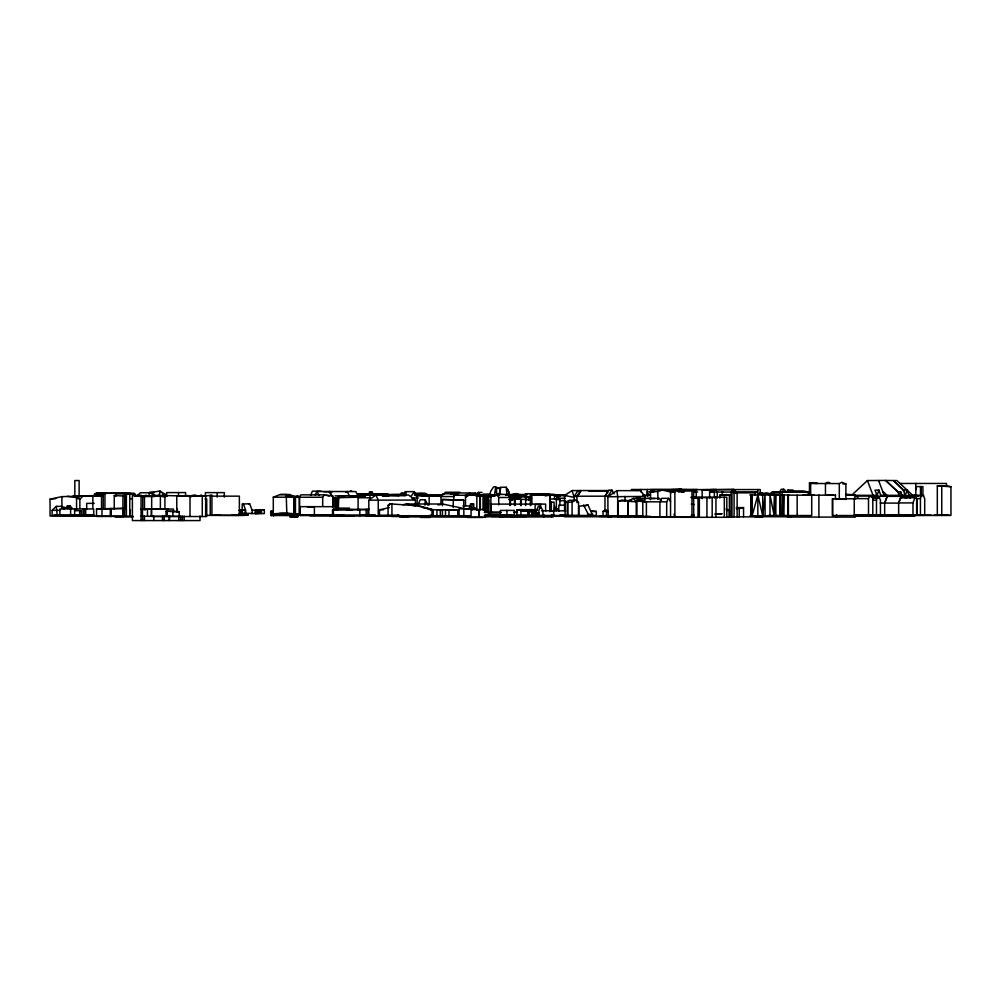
<?xml version="1.0" encoding="UTF-8"?>
<svg xmlns="http://www.w3.org/2000/svg" width="1001" height="1001" viewBox="0 0 1001 1001"><rect width="100%" height="100%" fill="white"/><g stroke="black" fill="none" stroke-linecap="round" stroke-linejoin="round"><path stroke-width="1.5" d="M780.279 503.928L780.342 515.828L780.43 495.007L780.542 515.828L780.342 495.007M788.3 515.828L788.3 495.007L788.3 515.828L788.288 496.496M750.9 515.828L751 495.007L751.125 515.828L751.25 497.972M775.575 515.828L775.65 495.007L775.35 515.828M780.505 495.007L780.555 515.828M783.67 515.828L783.745 495.007L783.445 515.828M376.751 494.607L357.57 494.019L388.025 494.644M769.969 515.828L769.969 495.007L774.248 515.828L774.724 495.007M774.887 515.828L774.887 495.007L775.475 515.828M783.045 515.828L783.182 495.007M488.563 513.25L488.901 499.849M425.025 505.23L425.212 499.737L420.282 499.762L417.767 505.23M125.776 508.833L126.376 494.119L125.475 493.255L100.5 493.293L134.247 493.255L135.135 495.92M526.301 496.408L526.526 493.743L548.398 493.768L552.114 495.082M169.695 515.965L169.307 520.57L169.307 515.915M177.139 512.149L177.39 509.234M130.418 510.01L129.755 516.191L129.755 494.119L135.135 494.119M751.651 495.007L751.651 515.828L751.876 495.007L751.876 515.828L752.126 495.007L752.126 515.828L757.845 495.007L762.737 515.828L765.077 495.007L765.077 515.828M528.891 499.824L529.041 498.711L531.556 498.711M258.346 513.576L258.784 510.422L261.436 513.576L261.436 510.022L258.346 510.485M604.667 511.348L604.817 510.285L606.393 510.285L608.195 511.348L608.195 515.653L603.027 515.653L603.027 511.348L604.817 510.285M404.091 494.256L404.829 492.454L406.206 492.88M159.021 496.158L160.035 491.066L149.212 492.567L149.212 495.508M496.071 492.292L497.009 488.025L500.675 488.025L499.436 493.718M404.417 495.52L405.392 491.641L414.351 491.641L415.815 495.77M490.102 494.919L490.515 491.604L493.643 486.811L495.77 486.786L494.469 494.919L489.864 494.794L486.574 496.058M428.941 496.321L426.301 494.131L423.21 494.607L422.772 496.171M422.635 496.283L423.073 494.844L416.266 494.844L416.916 496.271M876.476 515.277L876.476 500.187L877.189 498.06L879.366 497.61L880.442 500.287L880.442 515.277M536.486 515.828L536.461 510.335L538.438 506.256L540.29 506.256L538.913 510.335L538.913 515.728M876.951 495.307L875.024 490.165L878.916 490.09L877.126 495.307L853.077 495.307M904.454 491.091L893.58 480.555L903.165 489.814L907.144 490.115L905.354 495.307L901.538 495.307M851.588 495.307L867.392 480.555L885.66 480.43L897.897 491.829L900.737 491.841L899.536 495.307L880.542 495.307M898.648 514.927L898.648 502.94L900.562 497.822L901.863 497.672M912.975 514.852L912.975 502.902L914.889 497.822L916.19 497.672L916.941 499.799M887.236 496.283L884.659 503.04L884.659 514.989M884.659 503.128L887.236 496.383M879.741 514.914L924.699 514.852L924.699 498.761L923.448 495.357L921.533 495.733L920.432 498.323L916.653 498.948L916.653 514.852M310.598 495.533L312.387 491.166L321.071 491.166M476.814 509.772L476.851 496.246L479.829 496.321L479.829 509.772M854.253 515.54L854.253 498.611L855.355 496.021L869.631 496.021L872.809 497.484L872.809 515.277M868.505 515.277L868.505 498.636L869.631 496.021M69.57 506.994L70.032 505.943L72.247 508.27L69.632 508.333L67.342 505.943L66.804 507.157M421.534 495.995L425.2 495.858L426.301 494.131M468.556 509.384L470.082 505.968L462.912 505.968M638.625 498.235L636.223 501.864L637.937 498.235L639.739 500.375M371.233 495.232L359.384 495.232L358.095 497.772L369.945 497.785M659.922 516.766L659.922 501.814L661.699 498.335L668.518 498.335L670.545 501.551M666.679 516.766L666.679 501.876L668.518 498.335M315.177 494.969L316.967 491.504L329.266 491.504L331.619 496.108M329.266 491.504L355.743 491.579L358.008 495.62M256.819 513.576L258.571 510.222L259.91 513.576L259.91 510.022L264.327 510.097L264.327 513.576L250.938 513.576M345.896 492.217L346.246 492.017M527.089 497.134L529.279 497.059L528.716 497.484M523.998 497.184L530.743 496.408M455.518 493.756L453.841 496.534L440.966 496.559L442.667 493.756L455.555 493.756M400.725 494.757L401.151 493.33L403.328 493.293M636.936 516.766L636.936 501.338L640.327 498.598L646.396 501.851L646.396 516.766M782.144 491.829L783.783 489.251L786.623 491.954L780.53 491.829L785.823 491.829M611.974 490.14L608.921 490.14L605.042 496.221L607.857 496.346L611.974 490.14L614.076 493.843M604.979 510.923L604.979 496.171L608.633 490.59M76.551 509.271L76.551 498.16L77.815 496.196L94.432 495.558M322.697 506.268L322.697 497.259L324.261 494.857L333.108 496.058L333.108 506.268M574.149 500.35L574.149 496.408L577.74 490.978L580.955 490.528L576.976 496.221L576.976 502.702M779.329 492.242L781.318 489.251L783.783 489.251M375.513 515.365L299.299 515.277L299.299 497.259L300.913 494.857L324.261 494.857M580.768 490.978L576.976 496.446L574.149 496.408M411.223 496.133L414.351 491.641M537.212 512.987L538.913 513.338L537.212 515.728L537.212 512.987L535.86 512.987L535.86 515.728L542.867 515.728L542.867 510.335L540.29 506.256M358.095 510.297L358.095 497.184L359.134 495.758L365.553 495.883L354.054 495.87L364.389 495.983M443.793 494.231L445.295 492.254L459.809 492.254M577.139 496.221L579.629 493.105M338.275 509.459L338.826 495.758L359.134 495.758M137.212 496.021L140.24 492.755L154.079 492.755M473.573 494.982L475.362 493.03L477.515 494.894M530.555 499.824L528.015 499.824L529.041 498.711M388.075 515.715L388.075 505.355L390.728 503.828M79.867 508.283L79.867 499.249L82.858 496.196L94.645 495.745M105.017 494.006L105.918 493.093L97.147 493.093L96.246 494.019L96.246 493.28L104.955 493.28L104.955 508.558M94.244 515.528L52.115 515.39L52.115 510.322L56.319 506.368L62.1 506.318L64.014 509.321M554.191 495.82L556.806 496.496L556.806 498.285L559.634 495.683L565.44 495.67M519.807 496.634L521.584 495.007L523.548 494.969L524.837 497.447M92.843 508.47L92.843 496.108L103.216 496.133M520.92 511.261L522.372 510.072L529.291 510.085L529.291 515.79L520.92 515.79L520.92 511.261L527.777 511.261L529.291 510.085M92.843 496.108L101.989 495.72M96.246 494.019L97.147 493.093M415.428 504.341L415.428 500.075L408.483 495.007L375.901 495.007L368.806 500.15L368.806 515.728M657.845 499.249L659.046 498.398L661.323 500.125M645.044 496.433L640.502 490.64L616.816 490.64L607.932 496.746L645.044 496.433L645.044 499.537M809.146 495.345L809.146 492.242L803.415 490.928L789.664 490.928L788.375 491.791L788.375 490.002M477.727 495.007L479.654 493.743M564.577 510.685L564.577 495.457L572.084 490.565L608.595 490.528M475.913 494.069L478.578 492.404L481.994 492.392M514.401 496.146L520.27 495.595L515.978 495.595M346.421 491.916L347.184 491.453L349.649 496.271M466.316 496.671L470.02 494.494L465.503 496.684L466.316 496.671L466.316 495.032L483.27 495.032L483.27 509.734M512.049 495.02L513.15 494.381M647.184 494.869L648.911 493.943M565.102 502.377L572.084 502.052L575.7 500.275L578.515 501.976L578.515 515.615L565.102 515.615L565.102 502.377L569.431 500.275L575.7 500.275M93.293 495.72L94.507 496.133L94.507 494.206L103.216 494.206L104.955 493.28M94.507 494.206L96.246 493.28M825.462 483.583L827.99 482.244L830.017 483.083M810.647 483.496L839.301 483.583L841.828 482.244L845.883 483.908L845.883 499.562M915.114 495.82L918.48 495.958L915.652 494.944L913.25 495.82M913.25 495.72L915.652 494.944M453.841 499.637L453.841 495.245L458.195 492.98L475.362 493.03M453.841 495.245L465.503 495.245L469.869 492.98L471.421 494.894M659.046 498.398L633.333 498.398L627.752 501.313L627.752 516.766M498.335 495.132L500.85 494.081L496.521 494.081M629.429 516.766L631.831 515.765M734.872 492.842L755.179 492.842L757.719 491.841L734.947 491.841M657.845 498.611L657.845 490.928L660.948 489.714L670.545 491.954L674.862 491.804L666.178 489.714M242.179 513.388L252.127 513.388L252.127 510.297L249.624 503.691L242.179 504.091L242.179 510.285M248.573 504.091L249.624 503.691M273.298 497.184L280.167 494.544L286.586 494.507L289.99 494.519L294.719 497.184L294.719 515.515L273.298 515.515L273.298 497.184L293.731 497.184L293.731 515.515M619.306 516.766L621.909 515.765M367.304 494.869L369.644 493.981M488.488 513.275L488.488 497.059L494.469 494.919M511.261 495.157L515.578 493.543L519.919 495.245M669.531 491.016L673.21 491.679L673.21 491.016M610.46 516.766L613.238 515.765M519.056 496.321L526.526 493.743M343.656 514.814L343.656 515.665L336.223 516.316L336.899 515.215M336.223 516.316L343.656 515.665M875.587 496.346L874.011 496.896L878.415 496.346M556.356 496.071L561.924 494.844L565.59 496.071M621.934 516.766L624.862 515.765M520.608 505.555L520.608 499.186L513.813 498.498L510.472 499.599L512.625 499.599M731.969 492.067L709.646 491.991L713.125 492.067L713.125 489.527M143.506 496.033L146.184 495.27L148.398 496.058M618.443 504.116L617.68 501.313L621.896 500.1L631.806 500.963M617.68 501.313L630.643 500.475M709.646 491.991L711.373 491.504M510.923 496.183L514.752 495.52M650.5 499.712L650.5 491.666L654.166 490.665M736.348 508.758L743.555 507.607L743.555 516.866M522.384 494.519L497.147 494.394L490.89 496.058L490.89 512.312M505.58 495.145L508.37 494.394L509.947 497.497L509.909 505.48M592.692 515.565L588.025 505.017L578.841 506.268L578.841 515.565M584.459 505.955L588.025 505.017M271.208 514.714L279.917 513.838L279.917 514.702L271.208 515.578L271.208 514.714L274.774 513.901L274.774 514.764L271.208 515.578M387.112 495.508L382.232 495.983M373.073 494.507L381.006 494.394M138.826 496.046L140.553 496.033M427.052 495.908L431.869 494.807L442.993 494.807M133.02 516.191L50.05 516.015L50.05 499.174L61.912 496.621L82.858 496.196M379.454 515.715L379.454 509.784L389.301 507.67M403.028 504.717L406.343 504.004L442.567 504.004L466.754 509.146M438.038 504.967L441.066 504.329M910.197 498.323L907.957 496.158L901.688 496.196L905.467 496.596L902.627 496.559L905.117 497.86M190.653 497.197L190.653 495.82L194.895 494.957L197.447 496.071M907.169 495.733L909.071 495.357M545.282 495.97L549.762 495.082M845.908 494.356L851.388 494.582M205.643 516.529L205.643 495.77L176.764 496.046L189.026 496.046M719.857 495.12L731.093 494.794L719.857 495.12L719.857 498.11M891.328 515.965L897.434 514.889M135.348 496.033L138.113 495.583M902.627 496.559L907.957 496.158M256.819 510.485L259.91 510.022L257.032 510.422L257.032 513.576M371.521 494.882L374.95 494.394M219.895 515.09L213.688 515.277L241.216 515.452L247.86 515.252L247.86 514.401L231.894 515.027M385.523 494.644L384.309 494.244M238.926 515.165L247.86 515.252M835.685 498.836L844.481 498.773M843.455 498.836L844.481 498.698M549.762 499.036L556.356 498.986L556.356 510.573M400.137 494.244L382.432 494.644L385.523 494.356L383.808 494.144M239.527 510.472L242.267 513.551L242.267 510.122L239.151 510.523L245.12 510.197L245.12 513.551L239.151 513.551M274.774 514.764L274.211 513.801L281.168 513.2L295.921 514.251M681.356 491.704L678.44 492.067L678.44 489.639L681.356 489.301L681.356 491.704L684.459 491.704L681.543 492.067M479.479 495.908L481.956 495.62M681.356 489.301L671.546 489.639L671.546 492.567M528.378 511.586L535.422 510.773L535.422 514.339M607.932 516.766L614.076 516.053M264.327 510.097L255.505 510.16L255.505 513.576M431.256 495.883L441.604 495.42M193.581 496.121L205.643 495.77M363.025 494.607L385.498 494.119M130.568 493.355L124.274 493.355M827.452 495.045L833.182 494.832L831.18 495.045M205.092 495.82L206.719 495.683M202.74 496.033L211.924 495.37L211.924 515.39M279.917 514.702L278.779 514.564L278.779 513.713L286.786 513.075L301.101 514.501L298.436 514.489M278.779 514.564L291.003 513.976L301.101 515.365L285.047 514.014L276.789 514.589L276.789 513.738M336.223 515.452L341.629 514.989M509.909 499.274L514.527 499.224L514.527 505.455M329.804 515.44L334.497 515.052L334.497 516.266L332.144 516.015M334.497 515.903L329.804 516.291L329.804 514.914M123.611 508.433L96.534 508.896L96.534 516.453L123.611 516.453L123.611 508.433L96.534 508.896M50.05 499.174L55.793 498.598M333.008 510.135L333.859 510.085L332.52 510.085L332.52 515.59M424.437 495.808L425.2 495.858M238.876 514.451L247.86 514.401M332.52 510.085L367.905 509.659M346.784 510.01L352.502 509.684M290.102 516.053L297.998 516.041L297.172 516.904L290.102 516.904L290.102 516.053L297.998 516.041M293.731 497.184L286.198 494.569L280.167 494.544M657.845 490.928L660.823 490.803M442.517 505.68L442.517 499.499L463.738 500.137L463.863 515.715M442.517 499.499L463.738 500.137M472.972 508.07L475.688 507.982L477.089 510.385M358.095 497.184L338.288 497.735L338.275 496.421M835.385 495.107L835.585 499.499M400.725 494.019L404.879 493.931M378.566 514.639L378.566 515.49L398.085 515.615L398.085 514.764M415.102 494.757L415.077 493.243L413.939 493.255L424.987 493.18L427.139 494.757M809.646 495.245L835.585 495.095M703.866 489.827L733.395 489.414L737.136 492.88L737.136 516.966M83.909 495.945L88.714 495.883M486.499 511.774L486.499 496.896L495.132 495.958M485.185 511.811L485.185 497.097L486.861 497.084L486.861 511.811M868.505 498.636L854.253 498.611M164.915 509.221L164.915 495.545L185.598 496.046M430.08 509.747L459.096 509.797M378.566 515.49L399.424 515.302M163.864 494.532L165.678 494.519M165.027 496.408L162.575 496.421L165.378 496.433M513.375 495.758L522.159 496.246M759.859 492.617L766.053 494.056M292.054 496.596L299.599 497.484L299.599 515.165M290.102 516.904L297.998 516.904M944.356 515.04L939.101 515.002M707.557 489.702L702.151 489.727L702.151 498.661M702.715 489.727L716.266 489.527M872.847 500.2L876.476 500.187M710.397 489.689L716.241 489.677M150.701 492.567L153.729 492.555M650.5 491.666L657.732 491.654M770.895 492.805L773.973 492.805M398.748 495.72L405.693 495.708M489.176 495.67L479.554 495.695L483.496 494.081L490.728 494.081M576.976 496.221L604.979 496.171M510.923 496.809L513.338 496.809L509.872 495.232M898.648 502.94L912.975 502.902M166.041 516.316L166.041 511.248L167.217 511.248L167.217 516.316M591.816 511.473L596.321 511.461L596.321 515.477L484.284 515.427M809.471 495.395L809.471 482.983L817.229 483.496M809.471 482.983L817.229 483.108M899.836 483.458L946.508 483.458L946.508 485.885L950.95 486.724L950.95 515.452L832.306 515.54L832.306 498.811L855.68 498.786M842.804 483.908L845.883 483.908M937.311 515.452L937.311 485.885L946.508 485.885M937.311 485.885L950.95 486.724M509.009 496.546L509.009 491.979L506.206 487.237L500.462 487.237L499.236 495.02M500.45 488.838L497.009 488.025M631.456 489.489L697.609 489.514M651.714 489.564L687.362 489.564M687.737 489.639L760.247 489.552L760.247 493.255L761.949 495.232M787.462 490.002L792.992 490.002M350.237 490.978L351.651 490.978M588.588 490.965L607.444 490.965M671.433 491.016L691.966 491.016L691.966 517.054L634.847 517.179M323.636 491.741L332.482 491.741M653.64 491.879L647.222 491.879L647.885 496.496M693.593 492.017L697.609 492.017M774.111 491.929L775.375 491.929M150.688 492.567L149.212 492.567L155.343 495.695M771.446 492.367L772.709 492.367M737.136 492.88L734.083 492.88L733.395 489.414M401.151 493.33L405.18 493.33M450.463 493.943L458.496 493.943M758.62 493.968L779.817 493.968M388.025 494.244L381.706 494.519M417.217 494.532L428.065 494.532M470.57 494.406L480.392 494.794L471.746 494.444M376.914 494.607L388.213 494.632M516.166 494.607L520.307 494.607M522.484 494.607L526.664 494.607M537.199 494.869L557.907 495.245M775.65 494.869L768.343 494.869L778.966 495.007M802.865 494.757L814.313 494.869M414.502 495.057L417.254 495.057M516.916 494.982L526.714 494.982M554.692 495.145L566.616 494.995M749.824 494.957L788.75 494.957M845.883 495.17L855.492 495.17M211.924 495.37L210.235 495.37L210.235 515.39M399.499 495.22L403.441 495.22M554.391 495.307L557.307 495.307M642.73 495.17L650.5 495.17M788.062 495.12L811.711 495.22L811.711 515.528L768.343 515.528M908.795 495.307L923.448 495.357M114.252 508.821L114.252 495.545L124.637 496.071M142.743 496.621L141.053 495.37L132.382 495.37L132.382 520.57L200.037 520.57L200.037 516.015M153.791 495.37L162.475 495.37L164.151 496.296M382.382 495.495L389.289 495.495L369.945 494.844L369.945 499.361M427.252 495.445L431.619 495.445M184.547 495.658L189.026 495.645M429.154 504.954L429.154 495.733L440.966 495.733L440.966 504.642M556.906 495.608L559.546 495.608M921.533 495.733L904.066 495.808L917.529 495.945L914.726 494.944M73.123 495.883L76.051 495.883M78.141 495.858L94.282 495.858M133.946 495.82L167.255 495.92M190.653 495.82L195.27 495.82M290.941 495.883L299.812 496.584M479.892 495.845L482.52 495.845M483.896 495.958L494.569 495.958M518.168 495.82L522.91 495.82M165.628 496.071L151.689 496.071L151.626 516.316M211.924 496.158L239.364 496.158L239.364 515.39L206.143 515.39M141.091 496.333L155.13 496.333M161.899 496.296L165.741 496.333M188.088 496.296L195.696 496.296M482.57 496.271L491.428 496.834M872.547 496.283L901.2 496.383L898.648 503.128L880.254 503.04M140.928 496.408L154.842 496.421M161.899 496.408L166.003 496.433M519.056 496.408L521.196 496.408M520.182 496.871L513.1 496.871L515.828 496.996M488.488 497.059L491.216 497.059M526.063 497.184L529.279 497.059M690.978 497.209L726.826 497.209L726.826 517.292M299.299 497.259L322.697 497.259M636.411 497.397L640.265 497.397M691.741 497.635L712.174 497.635L712.174 517.292M872.084 497.61L879.366 497.61M691.316 497.71L699.949 497.71M900.562 497.822L916.19 497.672M418.38 497.96L412.149 497.96L412.149 498.748M872.834 498.06L877.189 498.06M556.806 498.285L565.152 498.285M129.755 498.673L132.457 498.673M205.092 499.061L206.719 499.061L206.719 516.529L151.689 516.529M508.708 499.499L513.701 499.499M520.507 499.411L530.755 499.411L531.056 504.029M555.693 499.549L559.872 499.549L559.872 505.643M415.428 500.075L369.306 500.15M559.872 500.663L565.29 500.663M94.232 503.365L86.699 503.365L86.699 509.184M539.564 504.504L535.122 504.504L535.122 510.685M564.827 505.167L558.821 505.167L558.821 511.361M67.342 505.943L70.032 505.943M307.732 507.006L312.662 507.006M736.311 507.607L743.555 507.607M335.085 508.133L349.549 508.133M369.206 509.309L333.008 509.309L333.008 515.765M471.621 509.547L485.072 509.547M519.006 509.634L533.583 509.634M379.454 509.784L383.583 509.784M430.242 509.797L433.22 509.797L433.22 515.715L430.242 515.052M442.429 510.372L436.861 509.772L442.429 510.372L442.429 515.715M239.314 510.122L242.267 510.122M255.505 510.16L258.346 510.422M445.508 510.047L457.745 510.047L457.745 515.715M516.829 509.972L537.187 510.335L516.829 509.972L516.829 515.265L539.564 515.327M52.115 510.322L60.21 510.322M240.715 510.197L245.12 510.197M252.127 510.222L259.91 510.222M74.675 510.673L81.419 510.673L81.281 515.84M273.311 513.788L270.72 513.788L270.72 511.361L271.822 511.386M603.027 511.348L608.195 511.348M140.978 516.316L179.229 516.316L179.229 511.674L166.041 511.248M528.503 511.749L534.634 511.749M514.251 512.187L517.53 512.187M500.975 512.287L485.61 512.337L485.185 497.097M484.284 512.474L501.276 512.474M514.251 512.474L517.104 512.474M488.238 512.737L500.6 512.737M532.157 513.075L536.599 513.288L536.599 515.828L532.157 515.828L532.157 513.075L532.87 513.113L532.807 515.828M255.505 513.4L258.346 513.4M535.86 512.987L538.913 513.338M583.596 505.017L588.263 514.389L592.692 514.389M54.016 515.165L94.194 515.14M285.26 515.165L328.391 515.04M361.899 515.115L375.237 515.102M559.872 515.04L565.29 515.04M854.666 515.152L931.18 515.102M949.073 515.04L934.083 515.014M71.309 515.277L93.168 515.277M553.265 515.265L554.091 515.265M691.253 515.177L694.156 515.177M854.253 515.277L923.898 515.302M373.961 515.39L299.962 515.515L299.962 506.669L336.248 506.669L336.248 509.609M81.419 515.64L74.675 515.64L74.587 508.958M309.709 515.765L471.071 515.715L471.071 508.883L459.059 508.883L459.096 515.715M66.804 515.865L72.247 515.865M73.123 515.828L93.318 515.828M369.945 515.94L374.462 515.94M558.821 516.003L565.502 515.84M749.824 515.828L788.75 515.828M855.805 515.965L914.901 515.965M334.91 516.015L353.753 516.015M388.563 516.128L404.091 516.141M484.722 516.191L520.545 516.078M528.378 516.203L547.697 516.203M550.262 516.116L602.815 516.015M607.394 516.041L642.68 516.041M373.936 516.266L404.454 516.266M485.185 516.228L559.872 516.316M620.395 516.341L650.5 516.341M760.097 516.403L762.437 516.403M391.378 516.466L408.721 516.616M499.549 516.478L526.739 516.478M599.424 516.441L635.76 516.491M407.169 516.779L408.496 516.779M484.722 516.829L489.201 516.829L489.201 514.439M499.474 516.791L503.278 516.791M512.262 516.766L513.688 516.766M564.577 516.766L670.545 516.766M754.879 516.691L790.89 516.779M115.24 516.966L133.133 516.929M399.599 516.841L404.129 516.841M490.74 516.966L553.265 516.879L553.265 514.764M647.184 516.854L651.538 516.854M728.553 516.866L762.8 516.866M485.072 517.242L402.902 516.841M787.462 517.054L855.492 517.104M420.558 517.442L429.992 517.442M467.542 517.442L483.045 517.442M669.131 517.292L729.429 517.292L729.429 510.422L726.826 510.422L726.138 509.084L729.291 510.372M809.146 492.242L795.282 492.229L789.664 490.928M129.755 494.119L126.376 494.119L125.475 493.255M547.547 494.957L550.287 494.969M519.194 494.982L521.421 494.982M907.682 496.333L900.224 496.321L902.577 495.132L904.066 495.808M513.813 498.498L520.608 499.186M644.506 501.814L659.922 501.839M388.075 505.355L389.301 505.355M541.503 510.773L553.678 510.785L553.678 515.528M166.954 516.316L166.954 511.223L179.229 511.674M887.787 515.215L888.575 515.215M635.51 490.315L638.413 490.327M556.806 496.496L560.31 496.496M485.623 497.297L483.496 497.284L483.496 510.397M142.342 496.433L145.158 496.421M497.147 494.394L498.711 497.472L509.947 497.497M565.778 510.823L551.789 510.785L554.554 511.086M516.579 494.744L519.682 494.757M554.329 495.382L560.097 495.407M424.174 495.945L426.776 495.32L428.803 496.108M441.841 495.895L417.179 495.945L417.179 504.954M773.51 491.741L780.242 491.804M508.921 497.084L519.106 497.184L522.847 496.071L526.226 497.072L526.226 500.162M648.748 498.485L654.979 498.536M335.385 506.906L335.385 498.048L332.87 497.585L332.87 507.157M557.857 509.346L556.218 509.346M787.099 491.741L793.768 491.804L772.409 491.754L772.409 494.707M670.532 491.654L673.21 491.679M886.961 495.307L882.957 491.841L886.661 495.307M335.385 498.048L337.224 498.073L337.224 508.395M659.922 501.814L666.679 501.876M554.091 509.334L557.857 509.309M352.427 495.958L354.992 495.983M342.73 495.82L338.826 495.758M391.904 504.004L391.954 515.715M512.362 499.574L509.684 499.411M551.163 494.507L557.494 494.832M636.223 516.766L636.223 501.814L628.052 501.301L628.052 516.766M389.502 503.828L419.206 505.893L433.22 509.797L423.035 507.595M373.348 494.619L376.338 494.832L367.692 494.106M429.154 495.733L431.944 495.945M326.326 495.345L329.154 496.071M807.382 492.892L810.485 493.18M398.623 496.033L383.521 495.695L386.999 496.021M691.253 504.116L694.156 504.454M381.756 494.006L387.687 494.607L387.687 493.968M270.72 511.361L273.311 511.536L272.36 511.536L272.36 513.788M671.784 491.491L674.862 491.804M590.89 510.885L596.321 511.461M363.025 494.031L369.469 494.557L369.356 491.929L372.422 491.929L372.422 495.032M278.779 513.713L279.917 513.838M134.572 495.683L136.687 495.945M77.765 497.685L67.43 496.308M359.384 495.232L364.627 495.92M559.872 499.549L556.356 499.074M637.136 501.026L646.396 501.851L644.244 501.539M509.759 495.808L510.848 495.958M517.354 494.381L520.545 495.007M564.577 495.457L574.149 497.372L572.084 490.565M406.343 504.004L415.878 506.056M524.349 496.596L526.226 497.059M770.895 493.956L766.478 492.755L761.961 494.031L761.961 492.605M417.968 505.893L431.957 509.797L431.957 515.715M622.997 515.94L625.8 516.766M67.192 508.033L63.526 507.219L64.702 508.02M510.11 496.071L513.1 496.984M114.252 495.545L115.941 496.071L115.941 493.881L126.376 493.881L126.376 516.191M145.345 509.997L142.492 509.096L173.486 509.096L173.486 511.986M164.915 495.545L166.541 496.071M76.551 498.16L79.867 499.249M164.74 508.883L163.876 508.883M424.174 495.307L425.8 495.945M297.034 495.908L299.812 496.996M479.829 496.321L473.085 494.369L476.851 496.246M428.315 495.17L430.518 496.096M200.888 494.957L203.428 496.071M916.028 495.132L917.529 495.82M855.355 496.021L858.007 497.259M162.337 493.568L165.077 494.957M166.066 494.957L160.035 491.066L160.285 492.542M912.724 495.307L896.921 480.568L885.685 480.455L898.135 492.142M633.333 498.398L636.223 501.814M905.104 496.158L906.781 498.16M485.735 511.836L492.167 512.337M286.586 494.507L288 496.296M640.327 498.598L642.78 501.851L642.78 516.766M329.266 491.741L329.754 492.454M470.082 505.968L470.783 507.069M423.21 494.607L423.636 495.32M316.967 491.504L319.031 495.545M329.754 491.453L332.244 496.358M425.212 499.737L427.99 505.23M337.224 498.073L336.974 509.697M375.901 495.007L378.24 500.075L378.24 515.728M507.419 489.014L508.633 491.979M878.603 480.518L884.196 495.307M897.897 491.829L899.223 495.307M867.392 480.555L873.035 495.307M243.23 503.691L245.733 510.297L245.733 513.388M903.165 489.814L905.217 495.307M907.144 490.115L908.946 495.307M900.737 491.841L901.939 495.307M878.916 490.09L880.692 495.307M883.52 491.841L884.609 495.307M674.011 514.164L674.862 517.054L674.862 491.016M286.198 494.569L286.912 515.515M495.77 486.786L497.072 495.658M56.319 506.368L57.245 515.39M521.584 495.007L522.009 497.447M506.206 487.237L506.981 495.02M616.816 490.64L617.68 496.483L617.68 516.766M606.393 510.285L606.543 515.653M405.392 491.641L405.793 494.707M916.078 489.639L915.802 486.611L922.922 486.611L922.922 495.72M556.043 507.695L556.143 510.573M549.849 503.353L550.012 510.56L550.137 495.082L530.392 495.082L530.392 505.555M941.753 486.724L941.753 515.452M921.045 486.611L921.045 495.72M920.782 486.611L920.782 495.72M920.482 486.611L920.482 495.72M920.432 498.323L920.432 514.852M916.903 498.31L916.941 514.852M915.802 483.458L915.802 495.72M839.301 483.583L839.301 498.823M836.523 514.539L836.523 517.104M832.757 498.811L832.757 515.54M825.462 483.496L825.462 494.532M818.893 495.095L818.893 517.104M810.647 483.108L810.647 495.357M797.159 495.22L797.159 515.528M783.32 515.828L783.045 495.007M782.081 491.754L782.081 494.069M779.817 491.754L779.817 494.707M774.399 495.007L774.248 515.828M762.737 495.007L762.737 515.828M757.845 495.007L757.845 515.828M757.719 489.552L757.719 494.757M755.179 492.842L755.179 495.095M751 495.007L751 515.828M739.238 508.758L739.238 516.866M734.083 489.527L734.083 516.966M731.969 489.527L731.969 516.966M731.093 491.679L731.093 516.966M729.379 495.12L729.379 516.966M724.324 497.209L724.324 517.292M722.822 492.067L722.196 491.691L722.196 494.794M717.267 491.891L717.267 498.085M715.94 497.209L715.94 517.292M714.339 491.991L714.339 498.085M709.646 489.727L709.646 498.298M706.931 497.635L706.931 517.292M699.361 497.635L699.361 517.292M698.698 497.635L698.698 517.292M698.072 497.635L698.072 517.292M696.233 489.527L696.233 498.198M693.593 489.514L693.743 517.292M670.545 491.954L670.545 517.054M650.713 489.489L650.713 491.879M647.222 489.489L647.222 496.496M640.89 489.489L640.89 491.941M628.04 501.226L628.04 516.766M625.062 496.471L625.125 500.95M618.017 501.213L618.017 516.766M607.857 496.346L607.932 512.199M588.263 514.389L588.263 515.565M572.084 502.052L572.084 515.615M567.942 502.027L567.942 515.615M567.292 502.377L567.292 515.615M554.541 499.074L554.617 494.494L531.856 494.494L531.856 504.504M554.617 506.243L554.617 509.121M554.091 510.885L554.091 502.152L550.475 502.152L550.475 510.885M551.526 514.514L551.526 516.879M551.338 502.152L551.338 510.885M549.762 494.494L549.774 511.774M545.633 511.248L545.633 504.104L490.74 504.104L490.74 512.675M543.843 514.501L543.843 516.879M540.653 504.104L540.653 508.395M538.751 513.338L538.751 515.728M538.525 513.313L538.525 515.728M532.62 513.075L532.62 515.828M530.755 495.082L530.755 505.555M527.777 511.261L527.777 515.79M525.663 499.411L525.663 505.555M521.258 499.411L521.258 505.555M515.152 499.186L515.152 505.417M513.338 495.52L513.338 497.072M511.649 515.227L484.972 515.165L514.289 515.315L514.289 510.41L500.387 510.41L500.387 515.315M510.447 499.236L510.447 505.442M506.944 510.41L506.944 515.315M498.711 497.472L498.711 504.904M480.367 495.032L480.367 509.734M479.291 509.547L479.291 517.242M479.079 509.547L479.079 517.242M478.578 492.404L478.578 494.694M473.748 508.533L473.748 503.853L470.42 503.853L470.42 508.533M472.059 503.853L472.059 510.085M465.503 495.245L465.503 505.505M453.253 500.125L453.253 507.57M448.961 510.047L448.961 515.715M445.495 509.784L445.508 515.715M440.315 510.372L440.315 515.715M436.911 509.709L436.911 515.715M421.071 493.243L421.071 494.757M370.72 491.929L370.72 495.032M367.88 509.309L367.88 515.765M366.166 509.309L366.166 515.765M359.834 509.309L359.834 515.765M342.98 514.877L342.98 515.728M335.16 497.61L335.16 506.681M333.396 509.309L333.396 515.765M333.195 509.309L333.195 515.765M314.377 506.669L314.377 515.515M297.697 513.838L297.697 514.702M296.471 513.751L296.471 514.614M295.458 497.51L295.458 515.165M292.029 515.953L292.042 516.929M278.616 513.976L278.616 514.827M277.29 514.126L277.29 514.977M273.661 515.065L273.661 515.915M271.671 511.361L271.671 513.788M255.343 510.222L255.343 513.576M241.216 514.589L241.216 515.452M239.702 514.201L239.702 515.065M224.324 497.172L224.324 492.617L205.418 492.617L205.418 495.658M217.242 492.617L217.242 497.172M202.265 496.046L202.265 516.529M190.002 496.046L190.002 516.529M185.598 496.308L185.598 492.58L166.666 492.58L166.666 496.071M184.096 516.178L184.096 520.57M182.245 515.99L182.245 520.57M180.568 515.965L180.568 520.57M178.741 515.915L178.741 520.57M178.516 492.58L178.516 496.121M176.764 495.545L176.764 512.137M172.885 511.236L172.885 516.316M168.468 509.096L140.978 508.833L142.492 508.933L142.492 516.316M164.151 516.078L164.151 520.57M162.475 516.128L162.475 520.57M160.385 496.071L160.385 509.221M153.791 516.128L153.791 520.57M151.314 509.096L151.314 516.316M147.46 509.096L147.46 516.316M144.482 496.333L144.482 508.483M144.482 516.041L144.482 520.57M142.743 496.333L142.743 508.596M142.743 516.078L142.743 520.57M141.053 495.37L141.053 520.57M124.637 493.881L124.637 516.191M122.935 495.545L122.935 516.191M111.211 508.433L111.211 516.453M110.285 508.495L110.285 516.453M103.216 494.206L103.216 508.483M101.964 508.495L101.964 516.453M101.526 496.108L101.526 508.47M93.681 515.59L93.681 508.958L59.885 508.958L59.885 515.59M87.112 515.528L84.972 515.528M85.673 508.958L85.673 515.59M84.109 508.958L84.109 515.59M83.146 508.958L83.146 515.59M79.692 510.673L79.692 515.64M79.117 497.347L79.117 480.53L74.825 480.53L74.825 497.347M70.621 508.958L70.621 515.59M61.912 496.621L61.912 508.558M345.383 496.046A74.387 0.938 0.3 0 1 335.022 495.87M423.135 494.894L422.772 496.221L423.073 494.844M514.527 499.236L510.472 499.599L514.527 499.224M721.884 513.751L715.102 514.076L721.884 513.751"/></g></svg>
